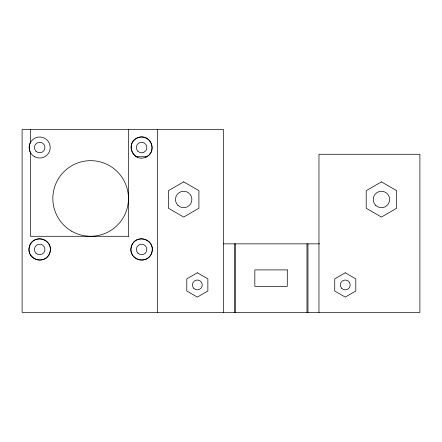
<?xml version="1.0" encoding="UTF-8"?>
<svg xmlns="http://www.w3.org/2000/svg" width="442" height="442" viewBox="0 0 442 442"><rect width="100%" height="100%" fill="white"/><g stroke="black" fill="none" stroke-linecap="round" stroke-linejoin="round"><path stroke-width="0.66" d="M30.575 142.263C28.724 145.457 28.724 149.595 30.575 152.783M145.628 157.242C158.385 152.236 150.142 132.329 137.578 137.805C124.821 142.816 133.07 162.722 145.628 157.242A10.52 10.52 0 0 0 149.948 141.12A10.52 10.52 0 0 0 133.257 141.12A10.52 10.52 0 0 0 137.578 157.242M136.042 156.728L147.076 156.728M128.511 236.288L30.437 236.288L30.437 152.496M223.558 243.851L319.522 243.851M318.969 312.395L318.969 154.264L419.9 154.264L419.9 312.395L22.1 312.395L22.1 129.605L223.63 129.605L223.63 312.395M307.958 243.851L307.958 312.395M306.986 243.851L306.986 312.395M235.614 243.851L235.614 312.395M234.641 243.851L234.641 312.395M157.402 129.605L157.402 312.395M128.456 129.605L128.456 236.288M30.437 129.605L30.437 142.556M29.365 246.675C25.642 260.04 46.554 265.642 50.007 252.205C53.736 238.84 32.824 233.238 29.365 246.675M131.285 246.675C127.556 260.04 148.473 265.642 151.926 252.205C155.65 238.84 134.738 233.238 131.285 246.675M183.684 181.877L168.452 190.673L168.452 208.265L183.684 217.055L198.917 208.265L198.917 190.673L183.684 181.877M197.331 272.78L186.795 278.863L186.795 291.029L197.331 297.112L207.862 291.029L207.862 278.863L197.331 272.78M381.435 181.877L366.203 190.673L366.203 208.265L381.435 217.055L396.667 208.265L396.667 190.673L381.435 181.877M345.274 272.78L334.738 278.863L334.738 291.029L345.274 297.112L355.804 291.029L355.804 278.863L345.274 272.78M287.289 269.902L254.83 269.902L254.83 286.339L287.289 286.339L287.289 269.902M193.845 288.433A4.934 4.934 0 0 0 202.093 286.223A4.934 4.934 0 0 0 196.055 280.184A4.934 4.934 0 0 0 193.845 288.433M71.742 231.227A37.808 37.808 0 0 0 128.456 198.48A37.808 37.808 0 0 0 71.742 165.739A37.808 37.808 0 0 0 71.742 231.227M35.968 253.161A5.26 5.26 0 0 0 44.769 250.802A5.26 5.26 0 0 0 38.327 244.36A5.26 5.26 0 0 0 35.968 253.161M35.968 151.241A5.26 5.26 0 0 0 44.769 148.888A5.26 5.26 0 0 0 38.327 142.446A5.26 5.26 0 0 0 35.968 151.241M137.887 151.241A5.26 5.26 0 0 0 146.683 148.888A5.26 5.26 0 0 0 140.241 142.446A5.26 5.26 0 0 0 137.887 151.241M137.887 253.161A5.26 5.26 0 0 0 146.683 250.802A5.26 5.26 0 0 0 140.241 244.36A5.26 5.26 0 0 0 137.887 253.161M134.048 256.995A10.685 10.685 0 0 0 151.926 252.205A10.685 10.685 0 0 0 138.838 239.122A10.685 10.685 0 0 0 134.048 256.995M32.133 256.995A10.685 10.685 0 0 0 50.007 252.205A10.685 10.685 0 0 0 36.924 239.122A10.685 10.685 0 0 0 32.133 256.995M34.426 156.634A10.52 10.52 0 0 0 50.211 147.523A10.52 10.52 0 0 0 34.426 138.412A10.52 10.52 0 0 0 34.426 156.634M341.782 288.433A4.934 4.934 0 0 0 350.036 286.223A4.934 4.934 0 0 0 343.998 280.184A4.934 4.934 0 0 0 341.782 288.433M375.623 205.281A8.221 8.221 0 0 0 389.374 201.596A8.221 8.221 0 0 0 379.308 191.53A8.221 8.221 0 0 0 375.623 205.281M177.872 205.281A8.221 8.221 0 0 0 191.624 201.596A8.221 8.221 0 0 0 181.557 191.53A8.221 8.221 0 0 0 177.872 205.281"/></g></svg>
